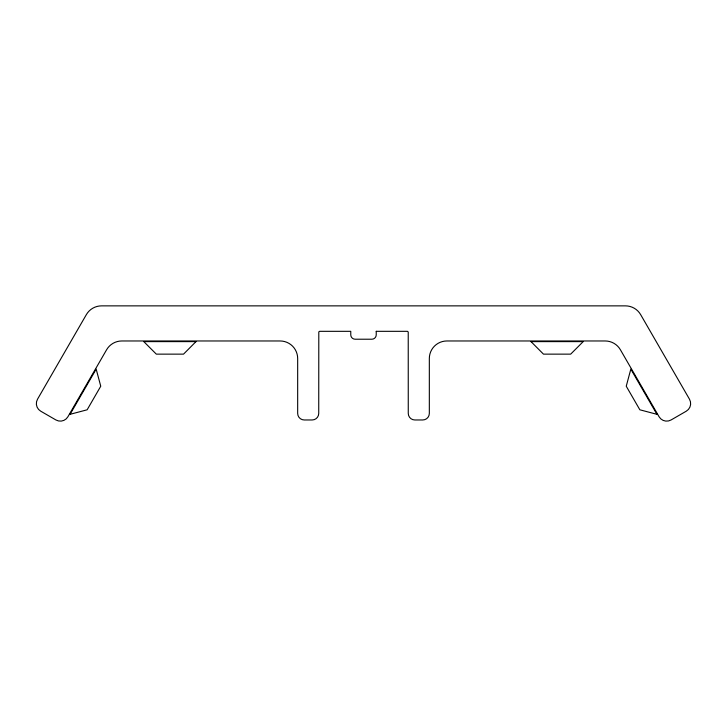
<?xml version="1.0" encoding="UTF-8"?>
<svg xmlns="http://www.w3.org/2000/svg" width="727" height="727" viewBox="0 0 727 727"><rect width="100%" height="100%" fill="white"/><g stroke="black" fill="none" stroke-linecap="round" stroke-linejoin="round"><path stroke-width="1.09" d="M70.037 414.372L96.173 369.116L100.753 386.219L87.149 409.792L70.083 414.308M195.981 341.617L183.531 354.14L156.323 354.14L143.801 341.617L196.054 341.617M530.946 341.617L583.199 341.617L570.677 354.14L543.469 354.14L531.019 341.617M656.917 414.308L639.851 409.792L626.247 386.219L630.827 369.116L656.963 414.372M376.232 331.321L376.232 334.829A4.389 4.389 0 0 1 371.842 339.218L355.158 339.218A4.389 4.389 0 0 1 350.768 334.829L350.768 331.321L319.616 331.321L318.799 331.875L318.735 413.39A6.579 6.579 0 0 1 312.156 419.97L304.25 419.97A6.579 6.579 0 0 1 297.67 413.39L297.67 358.529A17.557 17.557 0 0 0 280.113 340.972L121.809 340.972A17.557 17.557 0 0 0 106.605 349.751L67.92 416.753A8.779 8.779 0 0 1 55.934 419.97L40.73 411.191A8.779 8.779 0 0 1 37.513 399.205L86.34 314.646A17.557 17.557 0 0 1 101.544 305.867L625.456 305.867A17.557 17.557 0 0 1 640.66 314.646L689.487 399.205A8.779 8.779 0 0 1 686.27 411.191L671.066 419.97A8.779 8.779 0 0 1 659.08 416.753L620.395 349.751A17.557 17.557 0 0 0 605.191 340.972L446.887 340.972A17.557 17.557 0 0 0 429.33 358.529L429.33 413.39A6.579 6.579 0 0 1 422.75 419.97L414.844 419.97A6.579 6.579 0 0 1 408.265 413.39L408.229 331.957L407.384 331.321L376.232 331.321"/></g></svg>
